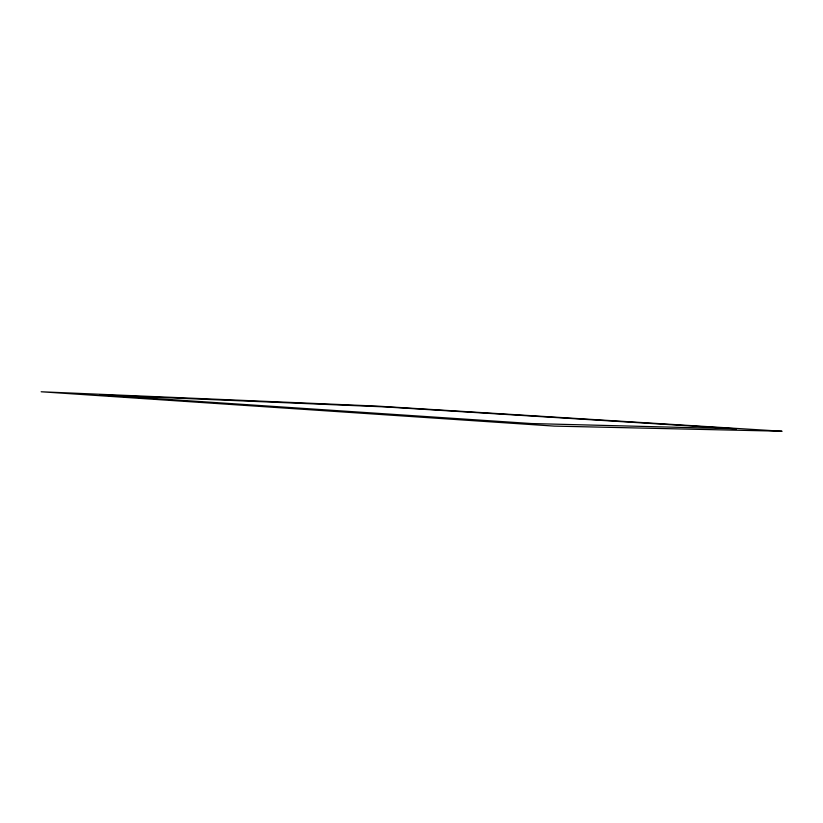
<?xml version="1.0" encoding="UTF-8"?>
<svg xmlns="http://www.w3.org/2000/svg" width="823" height="823" viewBox="0 0 823 823"><rect width="100%" height="100%" fill="white"/><g stroke="black" fill="none" stroke-linecap="round" stroke-linejoin="round"><path stroke-width="1.23" d="M781.85 431.231L554.188 426.108L41.15 391.769L377.983 406.151L781.85 431.231M736.492 428.814L531.535 423.547L100.005 394.906L384.464 406.881L736.492 428.814"/></g></svg>
